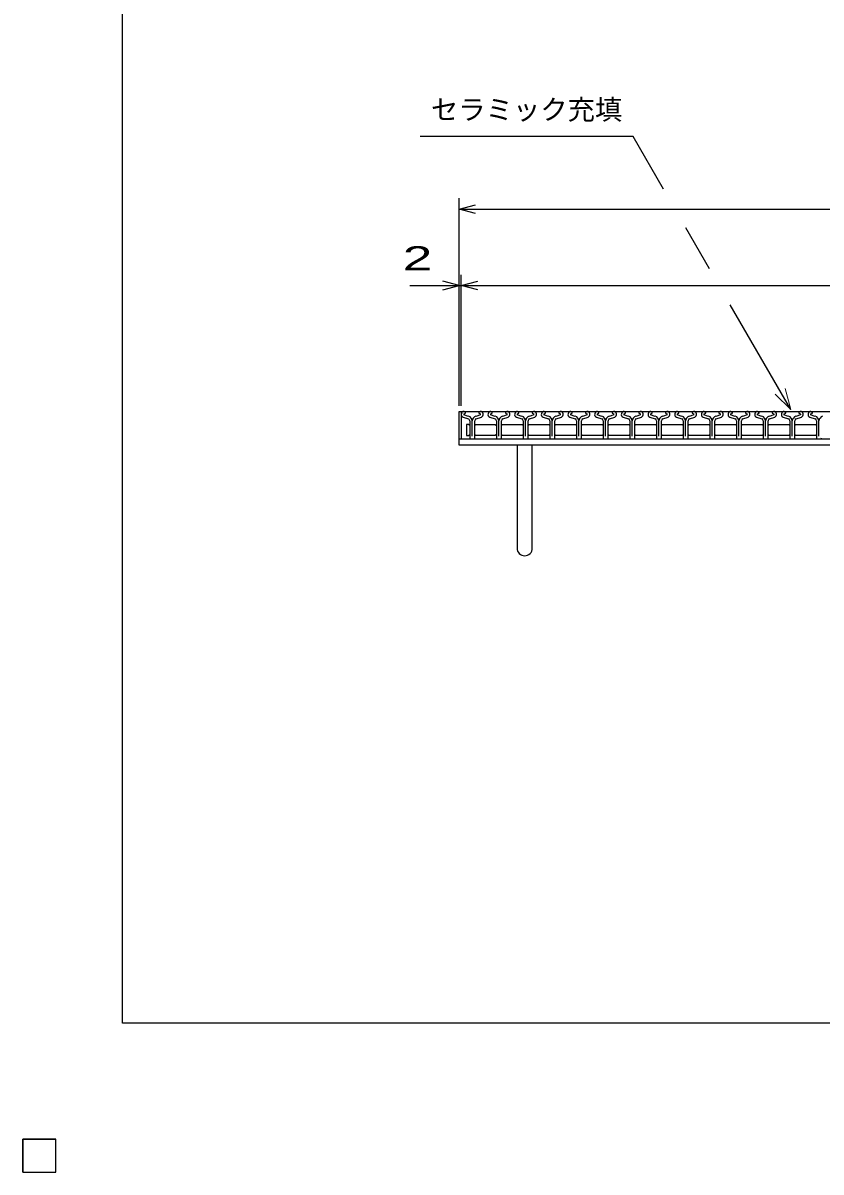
# Model space of a CAD drawing. Units: millimetres, scale not verified. Extents: x -1820 to 1731, y -1282 to 1054.
# Drawn here: x -1820 to -1090, y -1282 to -232 of the extents above; entities that cross this region are included whole.
import ezdxf
from ezdxf.enums import TextEntityAlignment as Align

# ---------------------------------------------------------------- set-up
doc = ezdxf.new("R2010")
doc.units = ezdxf.units.MM
doc.header["$LTSCALE"] = 10
for name, color, linetype, lineweight in [('0_2', 150, 'Continuous', 25), ('16', 3, 'Continuous', 25), ('19', 6, 'Continuous', 25), ('22', 2, 'Continuous', 25)]:
    doc.layers.add(name, color=color, linetype=linetype, lineweight=lineweight)
doc.styles.add('ベクトル', font='')
doc.styles.get('ベクトル').set_extended_font_data('ベクトル')

msp = doc.modelspace()

# ---------------------------------------------------------------- linework, layer by layer
at = {"layer": '0_2'}
for p, q in [((-1729, -1146.5), (-1729, 1053.5)), ((1731, -1146.5), (-1729, -1146.5))]:
    msp.add_line(p, q, dxfattribs=at)
at = {"layer": '0_2', "color": 4}
for p, q in [((-1261.71, -335.73), (-1456.71, -335.73)), ((-1233.92, -383.87), (-1261.71, -335.73)), ((-1191.86, -456.72), (-1213.48, -419.27)), ((-1117.65, -585.26), (-1172.96, -489.46))]:
    msp.add_line(p, q, dxfattribs=at)
at = {"layer": '0_2', "color": 4, "lineweight": 13}
for p, q in [((-1117.65, -585.26), (-1122.82, -565.94)), ((-1131.79, -571.11), (-1117.65, -585.26))]:
    msp.add_line(p, q, dxfattribs=at)
at = {"layer": '16'}
for p, q in [((-1419, -587), (-423, -587)), ((-1419, -587), (-1419, -612)), ((-1417.38, -592.18), (-1412.51, -593.89)), ((-1412.3, -591.53), (-1416.62, -590.01)), ((-1416.46, -589.31), (-1415.02, -588.61)), ((-1415.02, -588.61), (-1415.02, -588.38)), ((-1411.31, -595.59), (-1411.31, -611.31)), ((-1409, -609.71), (-1409, -595.64)), ((-1406.71, -611.31), (-1406.71, -595.59)), ((-1401.4, -590.01), (-1405.72, -591.53)), ((-1405.51, -593.89), (-1400.64, -592.18)), ((-1403, -588.38), (-1403, -588.61)), ((-1403, -588.61), (-1401.56, -589.31)), ((-1392.98, -592.18), (-1388.11, -593.89)), ((-1387.9, -591.53), (-1392.22, -590.01)), ((-1392.06, -589.31), (-1390.62, -588.61)), ((-1390.62, -588.61), (-1390.62, -588.38)), ((-1386.91, -595.59), (-1386.91, -611.31)), ((-1384.6, -609.71), (-1384.6, -595.64)), ((-1382.31, -611.31), (-1382.31, -595.59)), ((-1377, -590.01), (-1381.32, -591.53)), ((-1381.11, -593.89), (-1376.24, -592.18)), ((-1378.6, -588.38), (-1378.6, -588.61)), ((-1378.6, -588.61), (-1377.16, -589.31)), ((-1368.58, -592.18), (-1363.71, -593.89)), ((-1363.5, -591.53), (-1367.82, -590.01)), ((-1367.66, -589.31), (-1366.22, -588.61)), ((-1366.22, -588.61), (-1366.22, -588.38)), ((-1362.51, -595.59), (-1362.51, -611.31)), ((-1360.2, -609.71), (-1360.2, -595.64)), ((-1357.91, -611.31), (-1357.91, -595.59)), ((-1352.6, -590.01), (-1356.92, -591.53)), ((-1356.71, -593.89), (-1351.84, -592.18)), ((-1354.2, -588.38), (-1354.2, -588.61)), ((-1354.2, -588.61), (-1352.76, -589.31)), ((-1344.18, -592.18), (-1339.31, -593.89)), ((-1339.1, -591.53), (-1343.42, -590.01)), ((-1343.26, -589.31), (-1341.82, -588.61)), ((-1341.82, -588.61), (-1341.82, -588.38)), ((-1338.11, -595.59), (-1338.11, -611.31)), ((-1335.8, -609.71), (-1335.8, -595.64)), ((-1333.51, -611.31), (-1333.51, -595.59)), ((-1328.2, -590.01), (-1332.52, -591.53)), ((-1332.31, -593.89), (-1327.44, -592.18)), ((-1329.8, -588.38), (-1329.8, -588.61)), ((-1329.8, -588.61), (-1328.36, -589.31)), ((-1319.78, -592.18), (-1314.91, -593.89)), ((-1314.7, -591.53), (-1319.02, -590.01)), ((-1318.86, -589.31), (-1317.42, -588.61)), ((-1317.42, -588.61), (-1317.42, -588.38)), ((-1313.71, -595.59), (-1313.71, -611.31)), ((-1311.4, -609.71), (-1311.4, -595.64)), ((-1309.11, -611.31), (-1309.11, -595.59)), ((-1303.8, -590.01), (-1308.12, -591.53)), ((-1307.91, -593.89), (-1303.04, -592.18)), ((-1305.4, -588.38), (-1305.4, -588.61)), ((-1305.4, -588.61), (-1303.96, -589.31)), ((-1295.38, -592.18), (-1290.51, -593.89)), ((-1290.3, -591.53), (-1294.62, -590.01)), ((-1294.46, -589.31), (-1293.02, -588.61)), ((-1293.02, -588.61), (-1293.02, -588.38)), ((-1289.31, -595.59), (-1289.31, -611.31)), ((-1287, -609.71), (-1287, -595.64)), ((-1284.71, -611.31), (-1284.71, -595.59)), ((-1279.4, -590.01), (-1283.72, -591.53)), ((-1283.51, -593.89), (-1278.64, -592.18)), ((-1281, -588.38), (-1281, -588.61)), ((-1281, -588.61), (-1279.56, -589.31)), ((-1270.98, -592.18), (-1266.11, -593.89)), ((-1265.9, -591.53), (-1270.22, -590.01)), ((-1270.06, -589.31), (-1268.62, -588.61)), ((-1268.62, -588.61), (-1268.62, -588.38)), ((-1264.91, -595.59), (-1264.91, -611.31)), ((-1262.6, -609.71), (-1262.6, -595.64)), ((-1260.31, -611.31), (-1260.31, -595.59)), ((-1255, -590.01), (-1259.32, -591.53)), ((-1259.11, -593.89), (-1254.24, -592.18)), ((-1256.6, -588.38), (-1256.6, -588.61)), ((-1256.6, -588.61), (-1255.16, -589.31)), ((-1246.58, -592.18), (-1241.71, -593.89)), ((-1241.5, -591.53), (-1245.82, -590.01)), ((-1245.66, -589.31), (-1244.22, -588.61)), ((-1244.22, -588.61), (-1244.22, -588.38)), ((-1240.51, -595.59), (-1240.51, -611.31)), ((-1238.2, -609.71), (-1238.2, -595.64)), ((-1235.91, -611.31), (-1235.91, -595.59)), ((-1230.6, -590.01), (-1234.92, -591.53)), ((-1234.71, -593.89), (-1229.84, -592.18)), ((-1232.2, -588.38), (-1232.2, -588.61)), ((-1232.2, -588.61), (-1230.76, -589.31)), ((-1222.18, -592.18), (-1217.31, -593.89)), ((-1217.1, -591.53), (-1221.42, -590.01)), ((-1221.26, -589.31), (-1219.82, -588.61)), ((-1219.82, -588.61), (-1219.82, -588.38)), ((-1216.11, -595.59), (-1216.11, -611.31)), ((-1213.8, -609.71), (-1213.8, -595.64)), ((-1211.51, -611.31), (-1211.51, -595.59)), ((-1206.2, -590.01), (-1210.52, -591.53)), ((-1210.31, -593.89), (-1205.44, -592.18)), ((-1207.8, -588.38), (-1207.8, -588.61)), ((-1207.8, -588.61), (-1206.36, -589.31)), ((-1197.78, -592.18), (-1192.91, -593.89)), ((-1192.7, -591.53), (-1197.02, -590.01)), ((-1196.86, -589.31), (-1195.42, -588.61)), ((-1195.42, -588.61), (-1195.42, -588.38)), ((-1191.71, -595.59), (-1191.71, -611.31)), ((-1189.4, -609.71), (-1189.4, -595.64)), ((-1187.11, -611.31), (-1187.11, -595.59)), ((-1181.8, -590.01), (-1186.12, -591.53)), ((-1185.91, -593.89), (-1181.04, -592.18)), ((-1183.4, -588.38), (-1183.4, -588.61)), ((-1183.4, -588.61), (-1181.96, -589.31)), ((-1173.38, -592.18), (-1168.51, -593.89)), ((-1168.3, -591.53), (-1172.62, -590.01)), ((-1172.46, -589.31), (-1171.02, -588.61)), ((-1171.02, -588.61), (-1171.02, -588.38)), ((-1167.31, -595.59), (-1167.31, -611.31)), ((-1165, -609.71), (-1165, -595.64)), ((-1162.71, -611.31), (-1162.71, -595.59)), ((-1157.4, -590.01), (-1161.72, -591.53)), ((-1161.51, -593.89), (-1156.64, -592.18)), ((-1159, -588.38), (-1159, -588.61)), ((-1159, -588.61), (-1157.56, -589.31)), ((-1148.98, -592.18), (-1144.11, -593.89)), ((-1143.9, -591.53), (-1148.22, -590.01)), ((-1148.06, -589.31), (-1146.62, -588.61)), ((-1146.62, -588.61), (-1146.62, -588.38)), ((-1142.91, -595.59), (-1142.91, -611.31)), ((-1140.6, -609.71), (-1140.6, -595.64)), ((-1138.31, -611.31), (-1138.31, -595.59)), ((-1133, -590.01), (-1137.32, -591.53)), ((-1137.11, -593.89), (-1132.24, -592.18)), ((-1134.6, -588.38), (-1134.6, -588.61)), ((-1134.6, -588.61), (-1133.16, -589.31)), ((-1124.58, -592.18), (-1119.71, -593.89)), ((-1119.5, -591.53), (-1123.82, -590.01)), ((-1123.66, -589.31), (-1122.22, -588.61)), ((-1122.22, -588.61), (-1122.22, -588.38)), ((-1118.51, -595.59), (-1118.51, -611.31)), ((-1116.2, -609.71), (-1116.2, -595.64)), ((-1113.91, -611.31), (-1113.91, -595.59)), ((-1108.6, -590.01), (-1112.92, -591.53)), ((-1112.71, -593.89), (-1107.84, -592.18)), ((-1110.2, -588.38), (-1110.2, -588.61)), ((-1110.2, -588.61), (-1108.76, -589.31)), ((-1100.18, -592.18), (-1095.31, -593.89)), ((-1095.1, -591.53), (-1099.42, -590.01)), ((-1099.26, -589.31), (-1097.82, -588.61)), ((-1097.82, -588.61), (-1097.82, -588.38)), ((-1094.11, -595.59), (-1094.11, -611.31)), ((-1091.8, -609.71), (-1091.8, -595.64)), ((-1412.25, -599), (-1414.25, -599)), ((-1414.25, -599), (-1414.25, -609)), ((-1414.25, -609), (-1412.25, -609)), ((-1411.25, -600), (-1412.25, -599)), ((-1412.25, -609), (-1411.25, -608)), ((-1406.75, -600), (-1405.75, -599)), ((-1405.75, -609), (-1406.75, -608)), ((-1405.75, -599), (-1387.85, -599)), ((-1387.85, -609), (-1405.75, -609)), ((-1387.85, -599), (-1386.85, -600)), ((-1386.85, -608), (-1387.85, -609)), ((-1382.35, -600), (-1381.35, -599)), ((-1381.35, -609), (-1382.35, -608)), ((-1381.35, -599), (-1363.45, -599)), ((-1363.45, -609), (-1381.35, -609)), ((-1363.45, -599), (-1362.45, -600)), ((-1362.45, -608), (-1363.45, -609)), ((-1357.95, -600), (-1356.95, -599)), ((-1356.95, -609), (-1357.95, -608)), ((-1356.95, -599), (-1339.05, -599)), ((-1339.05, -609), (-1356.95, -609)), ((-1339.05, -599), (-1338.05, -600)), ((-1338.05, -608), (-1339.05, -609)), ((-1333.55, -600), (-1332.55, -599)), ((-1332.55, -609), (-1333.55, -608)), ((-1332.55, -599), (-1314.65, -599)), ((-1314.65, -609), (-1332.55, -609)), ((-1314.65, -599), (-1313.65, -600)), ((-1313.65, -608), (-1314.65, -609)), ((-1309.15, -600), (-1308.15, -599)), ((-1308.15, -609), (-1309.15, -608)), ((-1308.15, -599), (-1290.25, -599)), ((-1290.25, -609), (-1308.15, -609)), ((-1290.25, -599), (-1289.25, -600)), ((-1289.25, -608), (-1290.25, -609)), ((-1284.75, -600), (-1283.75, -599)), ((-1283.75, -609), (-1284.75, -608)), ((-1283.75, -599), (-1265.85, -599)), ((-1265.85, -609), (-1283.75, -609)), ((-1265.85, -599), (-1264.85, -600)), ((-1264.85, -608), (-1265.85, -609)), ((-1260.35, -600), (-1259.35, -599)), ((-1259.35, -609), (-1260.35, -608)), ((-1259.35, -599), (-1241.45, -599)), ((-1241.45, -609), (-1259.35, -609)), ((-1241.45, -599), (-1240.45, -600)), ((-1240.45, -608), (-1241.45, -609)), ((-1235.95, -600), (-1234.95, -599)), ((-1234.95, -609), (-1235.95, -608)), ((-1234.95, -599), (-1217.05, -599)), ((-1217.05, -609), (-1234.95, -609)), ((-1217.05, -599), (-1216.05, -600)), ((-1216.05, -608), (-1217.05, -609)), ((-1211.55, -600), (-1210.55, -599)), ((-1210.55, -609), (-1211.55, -608)), ((-1210.55, -599), (-1192.65, -599)), ((-1192.65, -609), (-1210.55, -609)), ((-1192.65, -599), (-1191.65, -600)), ((-1191.65, -608), (-1192.65, -609)), ((-1187.15, -600), (-1186.15, -599)), ((-1186.15, -609), (-1187.15, -608)), ((-1186.15, -599), (-1168.25, -599)), ((-1168.25, -609), (-1186.15, -609)), ((-1168.25, -599), (-1167.25, -600)), ((-1167.25, -608), (-1168.25, -609)), ((-1162.75, -600), (-1161.75, -599)), ((-1161.75, -609), (-1162.75, -608)), ((-1161.75, -599), (-1143.85, -599)), ((-1143.85, -609), (-1161.75, -609)), ((-1143.85, -599), (-1142.85, -600)), ((-1142.85, -608), (-1143.85, -609)), ((-1138.35, -600), (-1137.35, -599)), ((-1137.35, -609), (-1138.35, -608)), ((-1137.35, -599), (-1119.45, -599)), ((-1119.45, -609), (-1137.35, -609)), ((-1119.45, -599), (-1118.45, -600)), ((-1118.45, -608), (-1119.45, -609)), ((-1113.95, -600), (-1112.95, -599)), ((-1112.95, -609), (-1113.95, -608)), ((-1112.95, -599), (-1095.05, -599)), ((-1095.05, -609), (-1112.95, -609)), ((-1095.05, -599), (-1094.05, -600)), ((-1094.05, -608), (-1095.05, -609)), ((-1419, -612), (-423, -612)), ((-1410.61, -612.01), (-1407.41, -612.01)), ((-1386.21, -612.01), (-1383.01, -612.01)), ((-1361.81, -612.01), (-1358.61, -612.01)), ((-1337.41, -612.01), (-1334.21, -612.01)), ((-1313.01, -612.01), (-1309.81, -612.01)), ((-1288.61, -612.01), (-1285.41, -612.01)), ((-1264.21, -612.01), (-1261.01, -612.01)), ((-1239.81, -612.01), (-1236.61, -612.01)), ((-1215.41, -612.01), (-1212.21, -612.01)), ((-1191.01, -612.01), (-1187.81, -612.01)), ((-1166.61, -612.01), (-1163.41, -612.01)), ((-1142.21, -612.01), (-1139.01, -612.01)), ((-1117.81, -612.01), (-1114.61, -612.01)), ((-1093.41, -612.01), (-1090.21, -612.01)), ((-1820, -1252.5), (-1790, -1252.5)), ((-1820, -1282.5), (-1820, -1252.5)), ((-1820, -1252.5), (-1790, -1252.5)), ((-1820, -1282.5), (-1820, -1252.5)), ((-1820, -1252.5), (-1790, -1252.5)), ((-1820, -1282.5), (-1820, -1252.5)), ((-1820, -1252.5), (-1790, -1252.5)), ((-1820, -1282.5), (-1820, -1252.5)), ((-1820, -1252.5), (-1790, -1252.5)), ((-1820, -1282.5), (-1820, -1252.5)), ((-1790, -1282.5), (-1790, -1252.5)), ((-1790, -1282.5), (-1790, -1252.5)), ((-1790, -1282.5), (-1790, -1252.5)), ((-1790, -1282.5), (-1790, -1252.5)), ((-1790, -1282.5), (-1790, -1252.5)), ((-1820, -1282.5), (-1790, -1282.5)), ((-1820, -1282.5), (-1790, -1282.5)), ((-1820, -1282.5), (-1790, -1282.5)), ((-1820, -1282.5), (-1790, -1282.5)), ((-1820, -1282.5), (-1790, -1282.5))]:
    msp.add_line(p, q, dxfattribs=at)
for centre, radius, start, end in [((-1416.31, -589.7), 2.7, 90.98, 246.68), ((-1416.47, -588.45), 1.45, 2.5, 85.55), ((-1401.55, -588.45), 1.45, 94.45, 177.5), ((-1401.71, -589.7), 2.7, 293.32, 89.02002), ((-1391.91, -589.7), 2.7, 90.98, 246.68), ((-1392.07, -588.45), 1.45, 2.5, 85.55), ((-1377.15, -588.45), 1.45, 94.45, 177.5), ((-1377.31, -589.7), 2.7, 293.32, 89.02002), ((-1367.51, -589.7), 2.7, 90.98, 246.68), ((-1367.67, -588.45), 1.45, 2.5, 85.55), ((-1352.75, -588.45), 1.45, 94.45, 177.5), ((-1352.91, -589.7), 2.7, 293.32, 89.02002), ((-1343.11, -589.7), 2.7, 90.98, 246.68), ((-1343.27, -588.45), 1.45, 2.5, 85.55), ((-1328.35, -588.45), 1.45, 94.45, 177.5), ((-1328.51, -589.7), 2.7, 293.32, 89.02002), ((-1318.71, -589.7), 2.7, 90.98, 246.68), ((-1318.87, -588.45), 1.45, 2.5, 85.55), ((-1303.95, -588.45), 1.45, 94.45, 177.5), ((-1304.11, -589.7), 2.7, 293.32, 89.02002), ((-1294.31, -589.7), 2.7, 90.98, 246.68), ((-1294.47, -588.45), 1.45, 2.5, 85.55), ((-1279.55, -588.45), 1.45, 94.45, 177.5), ((-1279.71, -589.7), 2.7, 293.32, 89.02002), ((-1269.91, -589.7), 2.7, 90.98, 246.68), ((-1270.07, -588.45), 1.45, 2.5, 85.55), ((-1255.15, -588.45), 1.45, 94.45, 177.5), ((-1255.31, -589.7), 2.7, 293.32, 89.02002), ((-1245.51, -589.7), 2.7, 90.98, 246.68), ((-1245.67, -588.45), 1.45, 2.5, 85.55), ((-1230.75, -588.45), 1.45, 94.45, 177.5), ((-1230.91, -589.7), 2.7, 293.32, 89.02002), ((-1221.11, -589.7), 2.7, 90.98, 246.68), ((-1221.27, -588.45), 1.45, 2.5, 85.55), ((-1206.35, -588.45), 1.45, 94.45, 177.5), ((-1206.51, -589.7), 2.7, 293.32, 89.02002), ((-1196.71, -589.7), 2.7, 90.98, 246.68), ((-1196.87, -588.45), 1.45, 2.5, 85.55), ((-1181.95, -588.45), 1.45, 94.45, 177.5), ((-1182.11, -589.7), 2.7, 293.32, 89.02002), ((-1172.31, -589.7), 2.7, 90.98, 246.68), ((-1172.47, -588.45), 1.45, 2.5, 85.55), ((-1157.55, -588.45), 1.45, 94.45, 177.5), ((-1157.71, -589.7), 2.7, 293.32, 89.02002), ((-1147.91, -589.7), 2.7, 90.98, 246.68), ((-1148.07, -588.45), 1.45, 2.5, 85.55), ((-1133.15, -588.45), 1.45, 94.45, 177.5), ((-1133.31, -589.7), 2.7, 293.32, 89.02002), ((-1123.51, -589.7), 2.7, 90.98, 246.68), ((-1123.67, -588.45), 1.45, 2.5, 85.55), ((-1108.75, -588.45), 1.45, 94.45, 177.5), ((-1108.91, -589.7), 2.7, 293.32, 89.02002), ((-1099.11, -589.7), 2.7, 90.98, 246.68), ((-1099.27, -588.45), 1.45, 2.5, 85.55), ((-1416.29, -589.72), 0.44, 111.91, 222.33), ((-1413.11, -595.59), 1.8, 0, 70.58), ((-1413.59, -595.94), 4.6, 3.78, 73.7), ((-1404.43, -595.94), 4.6, 106.3, 176.22), ((-1404.91, -595.59), 1.8, 109.42, 180), ((-1401.73, -589.72), 0.44, 317.67, 68.08999), ((-1391.89, -589.72), 0.44, 111.91, 222.33), ((-1388.71, -595.59), 1.8, 0, 70.58), ((-1389.19, -595.94), 4.6, 3.78, 73.7), ((-1380.03, -595.94), 4.6, 106.3, 176.22), ((-1380.51, -595.59), 1.8, 109.42, 180), ((-1377.33, -589.72), 0.44, 317.67, 68.08999), ((-1367.49, -589.72), 0.44, 111.91, 222.33), ((-1364.31, -595.59), 1.8, 0, 70.58), ((-1364.79, -595.94), 4.6, 3.78, 73.7), ((-1355.63, -595.94), 4.6, 106.3, 176.22), ((-1356.11, -595.59), 1.8, 109.42, 180), ((-1352.93, -589.72), 0.44, 317.67, 68.08999), ((-1343.09, -589.72), 0.44, 111.91, 222.33), ((-1339.91, -595.59), 1.8, 0, 70.58), ((-1340.39, -595.94), 4.6, 3.78, 73.7), ((-1331.23, -595.94), 4.6, 106.3, 176.22), ((-1331.71, -595.59), 1.8, 109.42, 180), ((-1328.53, -589.72), 0.44, 317.67, 68.08999), ((-1318.69, -589.72), 0.44, 111.91, 222.33), ((-1315.51, -595.59), 1.8, 0, 70.58), ((-1315.99, -595.94), 4.6, 3.78, 73.7), ((-1306.83, -595.94), 4.6, 106.3, 176.22), ((-1307.31, -595.59), 1.8, 109.42, 180), ((-1304.13, -589.72), 0.44, 317.67, 68.08999), ((-1294.29, -589.72), 0.44, 111.91, 222.33), ((-1291.11, -595.59), 1.8, 0, 70.58), ((-1291.59, -595.94), 4.6, 3.78, 73.7), ((-1282.43, -595.94), 4.6, 106.3, 176.22), ((-1282.91, -595.59), 1.8, 109.42, 180), ((-1279.73, -589.72), 0.44, 317.67, 68.08999), ((-1269.89, -589.72), 0.44, 111.91, 222.33), ((-1266.71, -595.59), 1.8, 0, 70.58), ((-1267.19, -595.94), 4.6, 3.78, 73.7), ((-1258.03, -595.94), 4.6, 106.3, 176.22), ((-1258.51, -595.59), 1.8, 109.42, 180), ((-1255.33, -589.72), 0.44, 317.67, 68.08999), ((-1245.49, -589.72), 0.44, 111.91, 222.33), ((-1242.31, -595.59), 1.8, 0, 70.58), ((-1242.79, -595.94), 4.6, 3.78, 73.7), ((-1233.63, -595.94), 4.6, 106.3, 176.22), ((-1234.11, -595.59), 1.8, 109.42, 180), ((-1230.93, -589.72), 0.44, 317.67, 68.08999), ((-1221.09, -589.72), 0.44, 111.91, 222.33), ((-1217.91, -595.59), 1.8, 0, 70.58), ((-1218.39, -595.94), 4.6, 3.78, 73.7), ((-1209.23, -595.94), 4.6, 106.3, 176.22), ((-1209.71, -595.59), 1.8, 109.42, 180), ((-1206.53, -589.72), 0.44, 317.67, 68.08999), ((-1196.69, -589.72), 0.44, 111.91, 222.33), ((-1193.51, -595.59), 1.8, 0, 70.58), ((-1193.99, -595.94), 4.6, 3.78, 73.7), ((-1184.83, -595.94), 4.6, 106.3, 176.22), ((-1185.31, -595.59), 1.8, 109.42, 180), ((-1182.13, -589.72), 0.44, 317.67, 68.08999), ((-1172.29, -589.72), 0.44, 111.91, 222.33), ((-1169.11, -595.59), 1.8, 0, 70.58), ((-1169.59, -595.94), 4.6, 3.78, 73.7), ((-1160.43, -595.94), 4.6, 106.3, 176.22), ((-1160.91, -595.59), 1.8, 109.42, 180), ((-1157.73, -589.72), 0.44, 317.67, 68.08999), ((-1147.89, -589.72), 0.44, 111.91, 222.33), ((-1144.71, -595.59), 1.8, 0, 70.58), ((-1145.19, -595.94), 4.6, 3.78, 73.7), ((-1136.03, -595.94), 4.6, 106.3, 176.22), ((-1136.51, -595.59), 1.8, 109.42, 180), ((-1133.33, -589.72), 0.44, 317.67, 68.08999), ((-1123.49, -589.72), 0.44, 111.91, 222.33), ((-1120.31, -595.59), 1.8, 0, 70.58), ((-1120.79, -595.94), 4.6, 3.78, 73.7), ((-1111.63, -595.94), 4.6, 106.3, 176.22), ((-1112.11, -595.59), 1.8, 109.42, 180), ((-1108.93, -589.72), 0.44, 317.67, 68.08999), ((-1099.09, -589.72), 0.44, 111.91, 222.33), ((-1095.91, -595.59), 1.8, 0, 70.58), ((-1096.39, -595.94), 4.6, 3.78, 73.7), ((-1087.23, -595.94), 4.6, 106.3, 176.22), ((-1410.61, -611.31), 0.7, 180, 270), ((-1407.41, -611.31), 0.7, 270, 0), ((-1386.21, -611.31), 0.7, 180, 270), ((-1383.01, -611.31), 0.7, 270, 0), ((-1361.81, -611.31), 0.7, 180, 270), ((-1358.61, -611.31), 0.7, 270, 0), ((-1337.41, -611.31), 0.7, 180, 270), ((-1334.21, -611.31), 0.7, 270, 0), ((-1313.01, -611.31), 0.7, 180, 270), ((-1309.81, -611.31), 0.7, 270, 0), ((-1288.61, -611.31), 0.7, 180, 270), ((-1285.41, -611.31), 0.7, 270, 0), ((-1264.21, -611.31), 0.7, 180, 270), ((-1261.01, -611.31), 0.7, 270, 0), ((-1239.81, -611.31), 0.7, 180, 270), ((-1236.61, -611.31), 0.7, 270, 0), ((-1215.41, -611.31), 0.7, 180, 270), ((-1212.21, -611.31), 0.7, 270, 0), ((-1191.01, -611.31), 0.7, 180, 270), ((-1187.81, -611.31), 0.7, 270, 0), ((-1166.61, -611.31), 0.7, 180, 270), ((-1163.41, -611.31), 0.7, 270, 0), ((-1142.21, -611.31), 0.7, 180, 270), ((-1139.01, -611.31), 0.7, 270, 0), ((-1117.81, -611.31), 0.7, 180, 270), ((-1114.61, -611.31), 0.7, 270, 0), ((-1093.41, -611.31), 0.7, 180, 270), ((-1090.21, -611.31), 0.7, 270, 0)]:
    msp.add_arc(centre, radius, start, end, dxfattribs=at)
at = {"layer": '19'}
for p, q in [((-1421, -612), (-1421, -587)), ((-1421, -587), (-1419, -587)), ((-1421, -612), (-421, -612)), ((-1421, -618), (-1421, -612)), ((-421, -618), (-1421, -618)), ((-1368, -618), (-1368, -712)), ((-1354, -712), (-1354, -618))]:
    msp.add_line(p, q, dxfattribs=at)
msp.add_arc((-1361, -712), 7, 180, 0, dxfattribs=at)
at = {"layer": '22', "color": 4}
for p, q in [((-1421, -582), (-1421, -392)), ((-1421, -402), (-1406, -398)), ((-1406, -406), (-1421, -402)), ((-1421, -402), (-421, -402)), ((-1421, -582), (-1421, -462)), ((-1419, -582), (-1419, -462)), ((-1466, -472), (-1421, -472)), ((-1421, -472), (-1436, -468)), ((-1436, -476), (-1421, -472)), ((-1421, -472), (-1419, -472)), ((-1419, -472), (-1404, -468)), ((-1404, -476), (-1419, -472)), ((-1419, -472), (-423, -472))]:
    msp.add_line(p, q, dxfattribs=at)
at = {"layer": '22'}
for p, q in [((-1790, -1252.5), (-1820, -1252.5)), ((-1820, -1252.5), (-1820, -1282.5)), ((-1790, -1252.5), (-1820, -1252.5)), ((-1820, -1252.5), (-1820, -1282.5)), ((-1790, -1252.5), (-1820, -1252.5)), ((-1820, -1252.5), (-1820, -1282.5)), ((-1790, -1282.5), (-1790, -1252.5)), ((-1790, -1282.5), (-1790, -1252.5)), ((-1790, -1282.5), (-1790, -1252.5)), ((-1820, -1282.5), (-1790, -1282.5)), ((-1820, -1282.5), (-1790, -1282.5)), ((-1820, -1282.5), (-1790, -1282.5))]:
    msp.add_line(p, q, dxfattribs=at)

# ---------------------------------------------------------------- texts
at = {"layer": '0_2', "color": 2, "style": 'ベクトル'}
msp.add_text('セラミック充填', height=18.33, dxfattribs=at).set_placement((-1271.71, -325.73), align=Align.BOTTOM_RIGHT)
at = {"layer": '22', "style": 'ベクトル', "width": 1.65}
msp.add_text(' 2 ', height=21.99, dxfattribs=at).set_placement((-1486, -447), align=Align.MIDDLE_LEFT)

doc.saveas('drawing.dxf')
